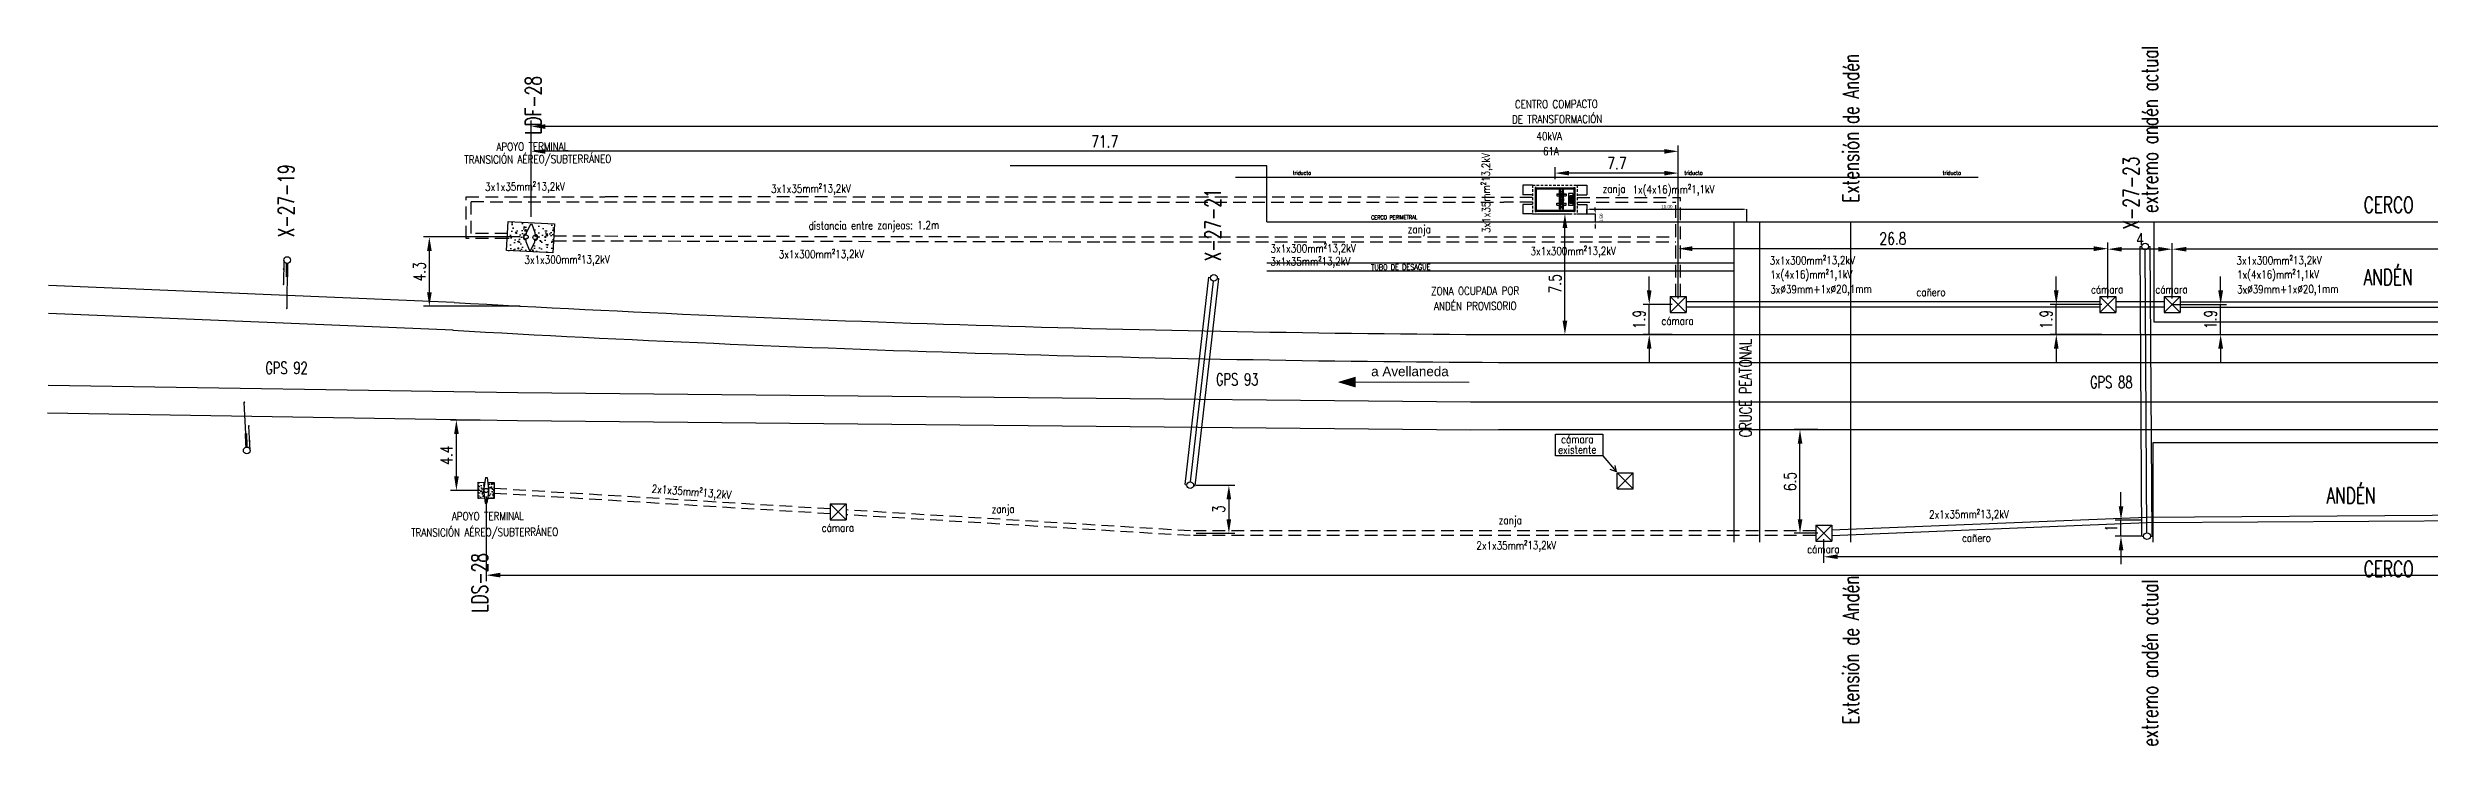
# Model space of a CAD drawing. Header units: millimetres. Extents: x 1190 to 1600, y 1511 to 1558.
# Drawn here: x 1190.2 to 1339.1, y 1511.4 to 1555 of the extents above; entities that cross this region are included whole.
import ezdxf

# ---------------------------------------------------------------- set-up
doc = ezdxf.new("R2010")
doc.units = ezdxf.units.MM
doc.linetypes.add('HIDDEN2', pattern=[4.7625, 3.175, -1.5875])
for name, color, linetype in [('LINEA02', 8, 'Continuous'), ('M_TEXT', 3, 'Continuous'), ('postes catenaria', 4, 'Continuous'), ('Textos catenaria', 7, 'Continuous'), ('vías', 8, 'Continuous')]:
    doc.layers.add(name, color=color, linetype=linetype)
doc.styles.add('ARIAL', font='arial.ttf', dxfattribs={"width": 0.8})
doc.styles.add('SANS', font='sanss___.ttf')
doc.styles.add('SIMPLEX', font='simplex.shx', dxfattribs={"width": 0.75})
doc.dimstyles.new('COTA-100', dxfattribs={"dimtxt": 0.2, "dimasz": 0.2, "dimexe": 0, "dimexo": 0, "dimgap": 0.05, "dimtad": 1, "dimzin": 0, "dimdsep": 46, "dimtxsty": 'SANS', "dimcen": 0.1, "dimclrd": 256, "dimclre": 256, "dimclrt": 256, "dimazin": 0, "dimtm": 1e-09, "dimtfac": 0.714286, "dimtmove": 2, "dimatfit": 2, "dimfxl": 0, "dimtolj": 1, "dimtzin": 0, "dimarcsym": 0})
doc.dimstyles.new('DIM2-5-1', dxfattribs={"dimscale": 0.25, "dimtxt": 3, "dimasz": 3.5, "dimexe": 1.5, "dimexo": 1.5, "dimgap": 1, "dimtad": 1, "dimdec": 1, "dimdsep": 46, "dimtxsty": 'SIMPLEX', "dimcen": 1.5, "dimclrd": 251, "dimclre": 251, "dimclrt": 7, "dimaunit": 1, "dimadec": 3, "dimazin": 0, "dimtfac": 1, "dimtdec": 1, "dimtmove": 0, "dimatfit": 3, "dimfxl": 1, "dimtolj": 1, "dimtzin": 0, "dimarcsym": 0})
pattern_1 = [(50, (-2624.04677, -773.78864), (0.45546167, -0.039847714), [0.047625, -0.523875]), (355, (-2624.04677, -773.78864), (-0.088107065, 0.47764161), [0.0381, -0.4191]), (100.451, (-2624.0088, -773.79196), (0.367356254, 0.43779172), [0.040475, -0.445225]), (46.1842, (-2624.04677, -773.66164), (0.6776976, -0.10510582), [0.0714375, -0.7858125]), (96.6356, (-2623.9903, -773.6704), (0.59351059, 0.61856389), [0.0607125, -0.6678375]), (351.184, (-2624.0468, -773.66164), (0.59351151, 0.6185628), [0.05715, -0.62865]), (21, (-2623.98327, -773.6934), (0.3790372, -0.255663796), [0.047625, -0.523875]), (326, (-2623.98327, -773.6934), (0.15450507, 0.460469915), [0.0381, -0.4191]), (71.4514, (-2623.9517, -773.7147), (0.53354123, 0.204807144), [0.040475, -0.445225]), (37.5, (-2624.04677, -773.78864), (0.007721508, 0.211387597), [0, -0.41402, 0, -0.42545, 0, -0.4206875]), (7.5, (-2624.04677, -773.78864), (0.167049156, 0.250451437), [0, -0.24257, 0, -0.404495, 0, -0.1603375]), (327.5, (-2624.18837, -773.78864), (0.338976488, -0.01432186), [0, -0.15875, 0, -0.4953, 0, -0.657225]), (317.5, (-2624.25187, -773.78864), (0.370322953, 0.063566228), [0, -0.206375, 0, -0.32893, 0, -0.466725])]

# ---------------------------------------------------------------- blocks, each defined once
blk = doc.blocks.new('Tipo Const básico gral')
at = {"layer": 'postes catenaria'}
for p, q in [((-0.21, 0), (-0.21, -1.5)), ((-0.07, -0.26), (0.07, -0.26)), ((-0.07, -0.31), (0.07, -0.31)), ((-0.07, -0.36), (0.07, -0.36)), ((-0.07, -0.41), (0.07, -0.41)), ((-0.07, -0.46), (0.07, -0.46)), ((-0.07, -0.51), (0.07, -0.51)), ((-0.07, -0.56), (0.07, -0.56)), ((-0.07, -0.61), (0.07, -0.61)), ((-0.07, -0.66), (0.07, -0.66)), ((-0.07, -0.71), (0.07, -0.71)), ((-0.07, -0.76), (0.07, -0.76)), ((-0.07, -0.81), (0.07, -0.81)), ((-0.07, -0.86), (0.07, -0.86)), ((-0.07, -0.91), (0.07, -0.91)), ((-0.07, -0.96), (0.07, -0.96)), ((-0.07, -1.01), (0.07, -1.01)), ((0, -0.26), (0, -3))]:
    blk.add_line(p, q, dxfattribs=at)
blk.add_circle((0, 0), 0.21, dxfattribs=at)
for centre, start, end in [((-0.21, -0.58), 217.0281, 37.0281), ((-0.21, -0.58), 37.0281, 217.0281), ((-0.21, -1.5), 37.0281, 217.0281), ((-0.21, -1.5), 217.0281, 37.0281), ((0, -3), 37.0281, 217.0281), ((0, -3), 217.0281, 37.0281)]:
    blk.add_arc(centre, 0.025, start, end, dxfattribs=at)
blk = doc.blocks.new('estructura terminal o retención para LDS')
h = blk.add_hatch()
h.set_pattern_fill('AR-CONC', color=8, scale=0.0025, style=0)
h.set_pattern_definition(pattern_1)
h.paths.add_polyline_path([(-0.5, -0.5), (-0.09, -0.5), (-0.14, -0.11, -0.352658), (-0.14, 0.11), (-0.09, 0.5), (-0.5, 0.5)])
h = blk.add_hatch()
h.set_pattern_fill('AR-CONC', color=8, scale=0.0025, style=0)
h.set_pattern_definition(pattern_1)
h.paths.add_polyline_path([(0.14, -0.11), (0.09, -0.5), (0.5, -0.5), (0.5, 0.5), (0.09, 0.5), (0.14, 0.11, -0.352658)])
at = {"color": 6}
for p, q in [((-0.05, 0.8), (-0.14, 0.11)), ((-0.05, 0.8), (0.05, 0.8)), ((0.05, 0.8), (0.14, 0.11)), ((-0.14, -0.11), (-0.05, -0.8)), ((-0.05, -0.8), (0.05, -0.8)), ((0.14, -0.11), (0.05, -0.8))]:
    blk.add_line(p, q, dxfattribs=at)
for points in [[(-0.09, -0.5), (-0.5, -0.5), (-0.5, 0.5), (-0.09, 0.5)], [(0.09, 0.5), (0.5, 0.5), (0.5, -0.5), (0.09, -0.5)]]:
    blk.add_lwpolyline(points)
blk.add_circle((0, 0), 0.13, dxfattribs=at)
for start, end in [(141.1488, 218.8512), (321.1488, 38.8512)]:
    blk.add_arc((0, 0), 0.18, start, end, dxfattribs=at)
blk = doc.blocks.new('estructura tipo A con base')
h = blk.add_hatch()
h.set_pattern_fill('AR-CONC', color=8, scale=0.005, style=0)
h.set_pattern_definition([(50, (-2627.5983, -783.80706), (0.91092334, -0.07969543), [0.09525, -1.04775]), (355, (-2627.5983, -783.8071), (-0.17621413, 0.9552832), [0.0762, -0.8382]), (100.451, (-2627.5224, -783.8137), (0.7347125, 0.87558344), [0.08095, -0.89045]), (46.1842, (-2627.5983, -783.5531), (1.3553952, -0.21021164), [0.142875, -1.571625]), (96.6356, (-2627.4854, -783.5706), (1.1870212, 1.2371278), [0.121425, -1.335675]), (351.184, (-2627.5983, -783.553), (1.187023, 1.2371256), [0.1143, -1.2573]), (21, (-2627.4713, -783.61656), (0.7580744, -0.5113276), [0.09525, -1.04775]), (326, (-2627.4713, -783.6166), (0.30901014, 0.92093983), [0.0762, -0.8382]), (71.4514, (-2627.4081, -783.6592), (1.06708245, 0.4096143), [0.08095, -0.89045]), (37.5, (-2627.5983, -783.80706), (0.015443016, 0.422775194), [0, -0.82804, 0, -0.8509, 0, -0.841375]), (7.5, (-2627.5983, -783.80706), (0.33409831, 0.500902874), [0, -0.48514, 0, -0.80899, 0, -0.320675]), (327.5, (-2627.88152, -783.80706), (0.677952976, -0.02864372), [0, -0.3175, 0, -0.9906, 0, -1.31445]), (317.5, (-2628.0085, -783.80706), (0.74064591, 0.12713246), [0, -0.41275, 0, -0.65786, 0, -0.93345])])
h.paths.add_polyline_path([(-1.45, -0.9), (1.45, -0.9), (1.45, 0.9), (-1.45, 0.9)])
h.paths.add_polyline_path([(-0.28, 0.18), (-0.28, 0.25), (-0.05, 0.8), (0.05, 0.8), (0.28, 0.28), (0.28, 0.18, -1), (0.28, -0.18), (0.28, -0.28), (0.05, -0.8), (-0.05, -0.8), (-0.28, -0.28), (-0.28, -0.18, -1)], flags=16)
h.paths.add_polyline_path([(-0.15, 0, -1), (-0.41, 0, -1)], flags=0)
h.paths.add_polyline_path([(0, 0, -1), (0, 0, -1)], flags=0)
h.paths.add_polyline_path([(0.41, 0, -1), (0.15, 0, -1)], flags=0)
blk.add_lwpolyline([(1.45, -0.9), (-1.45, -0.9), (-1.45, 0.9), (1.45, 0.9)], close=True)
at = {"color": 6}
blk.add_lwpolyline([(-0.28, -0.28), (-0.05, -0.8), (0.05, -0.8), (0.28, -0.28), (0.28, -0.18, 1), (0.28, 0.18), (0.28, 0.28), (0.05, 0.8), (-0.05, 0.8), (-0.28, 0.25), (-0.28, 0.18, 1), (-0.28, -0.18)], format="xyb", close=True, dxfattribs=at)
for centre, radius in [((-0.28, 0), 0.13), ((0, 0), 0.0021), ((0.28, 0), 0.13)]:
    blk.add_circle(centre, radius, dxfattribs=at)
blk = doc.blocks.new('cámara LDF-LDS')
at = {"color": 6}
for p, q in [((-0.5, 0.5), (0.5, 0.5)), ((-0.5, 0.5), (-0.5, -0.5)), ((-0.5, 0.5), (0.5, -0.5)), ((0.5, 0.5), (-0.5, -0.5)), ((0.5, 0.5), (0.5, -0.5)), ((-0.5, -0.5), (0.5, -0.5))]:
    blk.add_line(p, q, dxfattribs=at)
blk = doc.blocks.new('*D8')
at = {"lineweight": -2, "transparency": 16777216}
for p, q in [((1286.41, 1544.61), (1286.93, 1544.61)), ((1286.41, 1544.11), (1286.93, 1544.11)), ((1286.93, 1544.81), (1286.93, 1545.01)), ((1286.93, 1544.61), (1286.93, 1544.11)), ((1286.93, 1543.91), (1286.93, 1543.71))]:
    blk.add_line(p, q, dxfattribs=at)
at = {"transparency": 16777216}
for points in [[(1286.9, 1544.81), (1286.97, 1544.81), (1286.93, 1544.61)], [(1286.9, 1543.91), (1286.97, 1543.91), (1286.93, 1544.11)]]:
    blk.add_solid(points, dxfattribs=at)
at = {"layer": 'Defpoints', "color": 0, "transparency": 16777216}
for p in [(1286.41, 1544.61), (1286.41, 1544.11), (1286.93, 1544.11)]:
    blk.add_point(p, dxfattribs=at)
at = {"transparency": 16777216, "insert": (1287.32, 1544.36), "char_height": 0.2, "attachment_point": 5, "rotation": 90, "style": 'SANS'}
blk.add_mtext('\\A1;0.50', dxfattribs=at)
blk = doc.blocks.new('*D9')
at = {"lineweight": -2, "transparency": 16777216}
for p, q in [((1286.41, 1544.61), (1286.41, 1544.9)), ((1286.61, 1544.9), (1296.21, 1544.9)), ((1296.41, 1544.11), (1296.41, 1544.9))]:
    blk.add_line(p, q, dxfattribs=at)
at = {"transparency": 16777216}
for points in [[(1286.61, 1544.94), (1286.61, 1544.87), (1286.41, 1544.9)], [(1296.21, 1544.94), (1296.21, 1544.87), (1296.41, 1544.9)]]:
    blk.add_solid(points, dxfattribs=at)
at = {"layer": 'Defpoints', "color": 0, "transparency": 16777216}
for p in [(1286.41, 1544.61), (1296.41, 1544.9), (1296.41, 1544.11)]:
    blk.add_point(p, dxfattribs=at)
at = {"transparency": 16777216, "insert": (1291.41, 1545.06), "char_height": 0.2, "attachment_point": 5, "style": 'SANS'}
blk.add_mtext('\\A1;10.00', dxfattribs=at)
blk = doc.blocks.new('*D18')
at = {"color": 251, "lineweight": -2, "transparency": 16777216}
for p, q in [((1292.12, 1539.33), (1292.12, 1542.82)), ((1318.09, 1542.44), (1293, 1542.44)), ((1318.97, 1539.33), (1318.97, 1542.82))]:
    blk.add_line(p, q, dxfattribs=at)
at = {"color": 251, "transparency": 16777216}
for points in [[(1293, 1542.59), (1293, 1542.29), (1292.12, 1542.44)], [(1318.09, 1542.59), (1318.09, 1542.29), (1318.97, 1542.44)]]:
    blk.add_solid(points, dxfattribs=at)
at = {"layer": 'Defpoints', "color": 0, "transparency": 16777216}
for p in [(1292.12, 1542.44), (1292.12, 1538.95), (1318.97, 1538.95)]:
    blk.add_point(p, dxfattribs=at)
at = {"color": 7, "transparency": 16777216, "insert": (1305.54, 1543.07), "char_height": 0.75, "attachment_point": 5, "style": 'SIMPLEX'}
blk.add_mtext('\\A1;26.8', dxfattribs=at)
blk = doc.blocks.new('*D19')
at = {"color": 251, "lineweight": -2, "transparency": 16777216}
for p, q in [((1318.97, 1539.33), (1318.97, 1542.78)), ((1322.12, 1542.41), (1319.84, 1542.41)), ((1322.99, 1539.33), (1322.99, 1542.78))]:
    blk.add_line(p, q, dxfattribs=at)
at = {"color": 251, "transparency": 16777216}
for points in [[(1319.84, 1542.55), (1319.84, 1542.26), (1318.97, 1542.41)], [(1322.12, 1542.55), (1322.12, 1542.26), (1322.99, 1542.41)]]:
    blk.add_solid(points, dxfattribs=at)
at = {"layer": 'Defpoints', "color": 0, "transparency": 16777216}
for p in [(1318.97, 1542.41), (1318.97, 1538.95), (1322.99, 1538.95)]:
    blk.add_point(p, dxfattribs=at)
at = {"color": 7, "transparency": 16777216, "insert": (1320.98, 1543.03), "char_height": 0.75, "attachment_point": 5, "style": 'SIMPLEX'}
blk.add_mtext('\\A1;4', dxfattribs=at)
blk = doc.blocks.new('*D20')
at = {"color": 251, "lineweight": -2, "transparency": 16777216}
for p, q in [((1322.99, 1539.33), (1322.99, 1542.78)), ((1358.12, 1542.41), (1323.87, 1542.41)), ((1358.99, 1539.33), (1358.99, 1542.78))]:
    blk.add_line(p, q, dxfattribs=at)
at = {"color": 251, "transparency": 16777216}
for points in [[(1323.87, 1542.55), (1323.87, 1542.26), (1322.99, 1542.41)], [(1358.12, 1542.55), (1358.12, 1542.26), (1358.99, 1542.41)]]:
    blk.add_solid(points, dxfattribs=at)
at = {"layer": 'Defpoints', "color": 0, "transparency": 16777216}
for p in [(1322.99, 1542.41), (1322.99, 1538.95), (1358.99, 1538.95)]:
    blk.add_point(p, dxfattribs=at)
at = {"color": 7, "transparency": 16777216, "insert": (1340.99, 1543.03), "char_height": 0.75, "attachment_point": 5, "style": 'SIMPLEX'}
blk.add_mtext('\\A1;36', dxfattribs=at)
blk = doc.blocks.new('*D28')
at = {"color": 251, "lineweight": -2, "transparency": 16777216}
for p, q in [((1220.44, 1544.43), (1220.44, 1548.89)), ((1291.25, 1548.52), (1221.31, 1548.52)), ((1292.12, 1539.83), (1292.12, 1548.89))]:
    blk.add_line(p, q, dxfattribs=at)
at = {"color": 251, "transparency": 16777216}
for points in [[(1221.31, 1548.66), (1221.31, 1548.37), (1220.44, 1548.52)], [(1291.25, 1548.66), (1291.25, 1548.37), (1292.12, 1548.52)]]:
    blk.add_solid(points, dxfattribs=at)
at = {"layer": 'Defpoints', "color": 0, "transparency": 16777216}
for p in [(1220.44, 1548.52), (1220.44, 1544.06), (1292.12, 1539.45)]:
    blk.add_point(p, dxfattribs=at)
at = {"color": 7, "transparency": 16777216, "insert": (1256.28, 1549.14), "char_height": 0.75, "attachment_point": 5, "style": 'SIMPLEX'}
blk.add_mtext('\\A1;71.7', dxfattribs=at)
blk = doc.blocks.new('*D29')
at = {"color": 251, "lineweight": -2, "transparency": 16777216}
for p, q in [((1220.44, 1544.43), (1220.44, 1550.44)), ((1568.27, 1550.07), (1221.31, 1550.07)), ((1569.14, 1541.65), (1569.14, 1550.44))]:
    blk.add_line(p, q, dxfattribs=at)
at = {"color": 251, "transparency": 16777216}
for points in [[(1221.31, 1550.21), (1221.31, 1549.92), (1220.44, 1550.07)], [(1568.27, 1550.21), (1568.27, 1549.92), (1569.14, 1550.07)]]:
    blk.add_solid(points, dxfattribs=at)
at = {"layer": 'Defpoints', "color": 0, "transparency": 16777216}
for p in [(1220.44, 1550.07), (1220.44, 1544.06), (1569.14, 1541.28)]:
    blk.add_point(p, dxfattribs=at)
at = {"color": 7, "transparency": 16777216, "insert": (1394.79, 1550.69), "char_height": 0.75, "attachment_point": 5, "style": 'SIMPLEX'}
blk.add_mtext('\\A1;348.7', dxfattribs=at)
blk = doc.blocks.new('*D36')
at = {"color": 251, "lineweight": -2, "transparency": 16777216}
for p, q in [((1569.14, 1527.66), (1569.14, 1521.68)), ((1217.62, 1526.97), (1217.62, 1521.68)), ((1218.5, 1522.05), (1568.27, 1522.05))]:
    blk.add_line(p, q, dxfattribs=at)
at = {"color": 251, "transparency": 16777216}
for points in [[(1218.5, 1522.2), (1218.5, 1521.91), (1217.62, 1522.05)], [(1568.27, 1522.2), (1568.27, 1521.91), (1569.14, 1522.05)]]:
    blk.add_solid(points, dxfattribs=at)
at = {"layer": 'Defpoints', "color": 0, "transparency": 16777216}
for p in [(1217.62, 1527.34), (1569.14, 1528.04), (1569.14, 1522.05)]:
    blk.add_point(p, dxfattribs=at)
at = {"color": 7, "transparency": 16777216, "insert": (1393.38, 1522.68), "char_height": 0.75, "attachment_point": 5, "style": 'SIMPLEX'}
blk.add_mtext('\\A1;351.5', dxfattribs=at)
blk = doc.blocks.new('*D43')
at = {"color": 251, "lineweight": -2, "transparency": 16777216}
for p, q in [((1290.31, 1539.83), (1290.31, 1540.7)), ((1291.74, 1538.95), (1289.93, 1538.95)), ((1290.31, 1537.08), (1290.31, 1538.95)), ((1291.74, 1537.08), (1289.93, 1537.08)), ((1290.31, 1536.2), (1290.31, 1535.33))]:
    blk.add_line(p, q, dxfattribs=at)
at = {"color": 251, "transparency": 16777216}
for points in [[(1290.16, 1539.83), (1290.45, 1539.83), (1290.31, 1538.95)], [(1290.16, 1536.2), (1290.45, 1536.2), (1290.31, 1537.08)]]:
    blk.add_solid(points, dxfattribs=at)
at = {"layer": 'Defpoints', "color": 0, "transparency": 16777216}
for p in [(1290.31, 1538.95), (1292.12, 1538.95), (1292.12, 1537.08)]:
    blk.add_point(p, dxfattribs=at)
at = {"color": 7, "transparency": 16777216, "insert": (1289.68, 1538.02), "char_height": 0.75, "attachment_point": 5, "rotation": 90, "style": 'SIMPLEX'}
blk.add_mtext('\\A1;1.9', dxfattribs=at)
blk = doc.blocks.new('*D44')
at = {"color": 251, "lineweight": -2, "transparency": 16777216}
for p, q in [((1315.75, 1539.83), (1315.75, 1540.7)), ((1318.59, 1538.95), (1315.37, 1538.95)), ((1315.75, 1537.08), (1315.75, 1538.95)), ((1318.59, 1537.08), (1315.37, 1537.08)), ((1315.75, 1536.2), (1315.75, 1535.33))]:
    blk.add_line(p, q, dxfattribs=at)
at = {"color": 251, "transparency": 16777216}
for points in [[(1315.6, 1539.83), (1315.89, 1539.83), (1315.75, 1538.95)], [(1315.6, 1536.2), (1315.89, 1536.2), (1315.75, 1537.08)]]:
    blk.add_solid(points, dxfattribs=at)
at = {"layer": 'Defpoints', "color": 0, "transparency": 16777216}
for p in [(1315.75, 1538.95), (1318.97, 1538.95), (1318.97, 1537.08)]:
    blk.add_point(p, dxfattribs=at)
at = {"color": 7, "transparency": 16777216, "insert": (1315.12, 1538.02), "char_height": 0.75, "attachment_point": 5, "rotation": 90, "style": 'SIMPLEX'}
blk.add_mtext('\\A1;1.9', dxfattribs=at)
blk = doc.blocks.new('*D45')
at = {"color": 251, "lineweight": -2, "transparency": 16777216}
for p, q in [((1326.02, 1539.83), (1326.02, 1540.7)), ((1322.99, 1538.95), (1326.39, 1538.95)), ((1326.02, 1537.08), (1326.02, 1538.95)), ((1322.99, 1537.08), (1326.39, 1537.08)), ((1326.02, 1536.2), (1326.02, 1535.33))]:
    blk.add_line(p, q, dxfattribs=at)
at = {"color": 251, "transparency": 16777216}
for points in [[(1325.87, 1539.83), (1326.17, 1539.83), (1326.02, 1538.95)], [(1325.87, 1536.2), (1326.17, 1536.2), (1326.02, 1537.08)]]:
    blk.add_solid(points, dxfattribs=at)
at = {"layer": 'Defpoints', "color": 0, "transparency": 16777216}
for p in [(1322.62, 1538.95), (1326.02, 1538.95), (1322.62, 1537.08)]:
    blk.add_point(p, dxfattribs=at)
at = {"color": 7, "transparency": 16777216, "insert": (1325.39, 1538.02), "char_height": 0.75, "attachment_point": 5, "rotation": 90, "style": 'SIMPLEX'}
blk.add_mtext('\\A1;1.9', dxfattribs=at)
blk = doc.blocks.new('*D53')
at = {"color": 251, "lineweight": -2, "transparency": 16777216}
for p, q in [((1283.01, 1544.61), (1285.42, 1544.61)), ((1285.04, 1537.95), (1285.04, 1543.73)), ((1283.01, 1537.08), (1285.42, 1537.08))]:
    blk.add_line(p, q, dxfattribs=at)
at = {"color": 251, "transparency": 16777216}
for points in [[(1284.89, 1543.73), (1285.19, 1543.73), (1285.04, 1544.61)], [(1284.89, 1537.95), (1285.19, 1537.95), (1285.04, 1537.08)]]:
    blk.add_solid(points, dxfattribs=at)
at = {"layer": 'Defpoints', "color": 0, "transparency": 16777216}
for p in [(1282.64, 1544.61), (1285.04, 1544.61), (1282.64, 1537.08)]:
    blk.add_point(p, dxfattribs=at)
at = {"color": 7, "transparency": 16777216, "insert": (1284.42, 1540.25), "char_height": 0.75, "attachment_point": 5, "rotation": 90, "style": 'SIMPLEX'}
blk.add_mtext('\\A1;7.5', dxfattribs=at)
blk = doc.blocks.new('*D54')
at = {"color": 251, "lineweight": -2, "transparency": 16777216}
for p, q in [((1284.42, 1546.78), (1284.42, 1547.53)), ((1291.25, 1547.16), (1285.3, 1547.16)), ((1292.12, 1539.83), (1292.12, 1547.53))]:
    blk.add_line(p, q, dxfattribs=at)
at = {"color": 251, "transparency": 16777216}
for points in [[(1285.3, 1547.3), (1285.3, 1547.01), (1284.42, 1547.16)], [(1291.25, 1547.3), (1291.25, 1547.01), (1292.12, 1547.16)]]:
    blk.add_solid(points, dxfattribs=at)
at = {"layer": 'Defpoints', "color": 0, "transparency": 16777216}
for p in [(1284.42, 1547.16), (1284.42, 1546.41), (1292.12, 1539.45)]:
    blk.add_point(p, dxfattribs=at)
at = {"color": 7, "transparency": 16777216, "insert": (1288.29, 1547.78), "char_height": 0.75, "attachment_point": 5, "style": 'SIMPLEX'}
blk.add_mtext('\\A1;7.7', dxfattribs=at)
blk = doc.blocks.new('*D55')
at = {"color": 251, "lineweight": -2, "transparency": 16777216}
for p, q in [((1262, 1527.67), (1264.41, 1527.67)), ((1264.04, 1526.79), (1264.04, 1525.54)), ((1262, 1524.67), (1264.41, 1524.67))]:
    blk.add_line(p, q, dxfattribs=at)
at = {"color": 251, "transparency": 16777216}
for points in [[(1263.89, 1526.79), (1264.18, 1526.79), (1264.04, 1527.67)], [(1263.89, 1525.54), (1264.18, 1525.54), (1264.04, 1524.67)]]:
    blk.add_solid(points, dxfattribs=at)
at = {"layer": 'Defpoints', "color": 0, "transparency": 16777216}
for p in [(1261.62, 1527.67), (1261.62, 1524.67), (1264.04, 1524.67)]:
    blk.add_point(p, dxfattribs=at)
at = {"color": 7, "transparency": 16777216, "insert": (1263.41, 1526.17), "char_height": 0.75, "attachment_point": 5, "rotation": 90, "style": 'SIMPLEX'}
blk.add_mtext('\\A1;3', dxfattribs=at)
blk = doc.blocks.new('*D56')
at = {"color": 251, "lineweight": -2, "transparency": 16777216}
for p, q in [((1319.79, 1526.36), (1319.79, 1527.24)), ((1321.03, 1525.49), (1319.42, 1525.49)), ((1321.04, 1524.49), (1319.42, 1524.49)), ((1319.79, 1524.49), (1319.79, 1525.49)), ((1319.79, 1523.61), (1319.79, 1522.74))]:
    blk.add_line(p, q, dxfattribs=at)
at = {"color": 251, "transparency": 16777216}
for points in [[(1319.65, 1526.36), (1319.94, 1526.36), (1319.79, 1525.49)], [(1319.65, 1523.61), (1319.94, 1523.61), (1319.79, 1524.49)]]:
    blk.add_solid(points, dxfattribs=at)
at = {"layer": 'Defpoints', "color": 0, "transparency": 16777216}
for p in [(1319.79, 1525.49), (1321.41, 1525.49), (1321.42, 1524.49)]:
    blk.add_point(p, dxfattribs=at)
at = {"color": 7, "transparency": 16777216, "insert": (1319.17, 1524.99), "char_height": 0.75, "attachment_point": 5, "rotation": 90, "style": 'SIMPLEX'}
blk.add_mtext('\\A1;1', dxfattribs=at)
blk = doc.blocks.new('*D60')
at = {"color": 251, "lineweight": -2, "transparency": 16777216}
for p, q in [((1217.25, 1531.74), (1215.39, 1531.74)), ((1215.76, 1528.22), (1215.76, 1530.87)), ((1217.25, 1527.34), (1215.39, 1527.34))]:
    blk.add_line(p, q, dxfattribs=at)
at = {"color": 251, "transparency": 16777216}
for points in [[(1215.62, 1530.87), (1215.91, 1530.87), (1215.76, 1531.74)], [(1215.62, 1528.22), (1215.91, 1528.22), (1215.76, 1527.34)]]:
    blk.add_solid(points, dxfattribs=at)
at = {"layer": 'Defpoints', "color": 0, "transparency": 16777216}
for p in [(1215.76, 1531.74), (1217.62, 1531.74), (1217.62, 1527.34)]:
    blk.add_point(p, dxfattribs=at)
at = {"color": 7, "transparency": 16777216, "insert": (1215.14, 1529.54), "char_height": 0.75, "attachment_point": 5, "rotation": 90, "style": 'SIMPLEX'}
blk.add_mtext('\\A1;4.4', dxfattribs=at)
blk = doc.blocks.new('*D61')
at = {"color": 251, "lineweight": -2, "transparency": 16777216}
for p, q in [((1219.74, 1543.17), (1213.7, 1543.17)), ((1214.07, 1542.3), (1214.07, 1539.71)), ((1219.74, 1538.84), (1213.7, 1538.84))]:
    blk.add_line(p, q, dxfattribs=at)
at = {"color": 251, "transparency": 16777216}
for points in [[(1213.93, 1542.3), (1214.22, 1542.3), (1214.07, 1543.17)], [(1213.93, 1539.71), (1214.22, 1539.71), (1214.07, 1538.84)]]:
    blk.add_solid(points, dxfattribs=at)
at = {"layer": 'Defpoints', "color": 0, "transparency": 16777216}
for p in [(1220.12, 1543.17), (1214.07, 1538.84), (1220.12, 1538.84)]:
    blk.add_point(p, dxfattribs=at)
at = {"color": 7, "transparency": 16777216, "insert": (1213.45, 1541), "char_height": 0.75, "attachment_point": 5, "rotation": 90, "style": 'SIMPLEX'}
blk.add_mtext('\\A1;4.3', dxfattribs=at)
blk = doc.blocks.new('*D62')
at = {"color": 251, "lineweight": -2, "transparency": 16777216}
for p, q in [((1300.84, 1531.14), (1299.36, 1531.14)), ((1299.73, 1525.54), (1299.73, 1530.26)), ((1300.84, 1524.67), (1299.36, 1524.67))]:
    blk.add_line(p, q, dxfattribs=at)
at = {"color": 251, "transparency": 16777216}
for points in [[(1299.59, 1530.26), (1299.88, 1530.26), (1299.73, 1531.14)], [(1299.59, 1525.54), (1299.88, 1525.54), (1299.73, 1524.67)]]:
    blk.add_solid(points, dxfattribs=at)
at = {"layer": 'Defpoints', "color": 0, "transparency": 16777216}
for p in [(1299.73, 1531.14), (1301.21, 1531.14), (1301.21, 1524.67)]:
    blk.add_point(p, dxfattribs=at)
at = {"color": 7, "transparency": 16777216, "insert": (1299.11, 1527.9), "char_height": 0.75, "attachment_point": 5, "rotation": 90, "style": 'SIMPLEX'}
blk.add_mtext('\\A1;6.5', dxfattribs=at)
blk = doc.blocks.new('*D63')
at = {"color": 251, "lineweight": -2, "transparency": 16777216}
for p, q in [((1400.04, 1528.89), (1400.04, 1522.83)), ((1301.21, 1524.29), (1301.21, 1522.83)), ((1399.17, 1523.2), (1302.09, 1523.2))]:
    blk.add_line(p, q, dxfattribs=at)
at = {"color": 251, "transparency": 16777216}
for points in [[(1302.09, 1523.35), (1302.09, 1523.06), (1301.21, 1523.2)], [(1399.17, 1523.35), (1399.17, 1523.06), (1400.04, 1523.2)]]:
    blk.add_solid(points, dxfattribs=at)
at = {"layer": 'Defpoints', "color": 0, "transparency": 16777216}
for p in [(1400.04, 1529.26), (1301.21, 1524.67), (1301.21, 1523.2)]:
    blk.add_point(p, dxfattribs=at)
at = {"color": 7, "transparency": 16777216, "insert": (1350.63, 1523.83), "char_height": 0.75, "attachment_point": 5, "style": 'SIMPLEX'}
blk.add_mtext('\\A1;98.8', dxfattribs=at)

msp = doc.modelspace()

# ---------------------------------------------------------------- linework, layer by layer
at = {"color": 5, "linetype": 'HIDDEN2', "ltscale": 0.25}
for p, q in [((1216.38, 1543.081), (1216.38, 1545.676)), ((1216.38, 1545.676), (1225.047, 1545.676)), ((1216.68, 1543.381), (1216.68, 1545.376)), ((1216.68, 1545.376), (1281.228, 1545.341)), ((1283.012, 1545.641), (1225.047, 1545.676)), ((1283.012, 1545.341), (1281.228, 1545.341)), ((1285.812, 1545.641), (1292.27, 1545.641)), ((1285.812, 1545.341), (1291.97, 1545.341)), ((1291.97, 1543.173), (1291.97, 1545.341)), ((1292.27, 1539.453), (1292.27, 1545.641)), ((1218.949, 1543.081), (1216.38, 1543.081)), ((1218.949, 1543.381), (1216.68, 1543.381)), ((1221.845, 1543.233), (1224.747, 1543.233)), ((1221.845, 1542.933), (1256.203, 1542.873)), ((1225.047, 1543.233), (1256.203, 1543.173)), ((1256.203, 1543.173), (1280.928, 1543.173)), ((1256.203, 1542.873), (1291.97, 1542.873)), ((1281.228, 1543.173), (1291.97, 1543.173)), ((1291.97, 1539.453), (1291.97, 1542.873)), ((1239.122, 1526.186), (1218.123, 1527.461)), ((1239.122, 1525.885), (1218.118, 1527.161)), ((1261.633, 1524.818), (1240.122, 1526.125)), ((1261.615, 1524.519), (1240.122, 1525.824)), ((1300.711, 1524.819), (1261.624, 1524.819)), ((1300.711, 1524.519), (1261.624, 1524.519))]:
    msp.add_line(p, q, dxfattribs=at)
at = {"color": 3}
for p, q in [((1282.412, 1546.408), (1282.412, 1545.808)), ((1283.012, 1546.408), (1282.412, 1546.408)), ((1283.012, 1545.808), (1282.412, 1545.808)), ((1282.412, 1545.208), (1282.412, 1544.608)), ((1283.012, 1545.208), (1282.412, 1545.208)), ((1285.812, 1546.408), (1286.412, 1546.408)), ((1285.812, 1545.808), (1286.412, 1545.808)), ((1285.812, 1545.208), (1286.412, 1545.208)), ((1286.412, 1546.408), (1286.412, 1545.808)), ((1286.412, 1545.208), (1286.412, 1544.608)), ((1283.012, 1544.608), (1282.412, 1544.608)), ((1285.812, 1544.608), (1286.412, 1544.608))]:
    msp.add_line(p, q, dxfattribs=at)
at = {"color": 3, "linetype": 'HIDDEN2', "ltscale": 0.05}
for p, q in [((1283.012, 1546.408), (1285.812, 1546.408)), ((1283.012, 1546.408), (1283.012, 1544.608)), ((1285.812, 1546.408), (1285.812, 1544.608)), ((1283.012, 1544.608), (1285.812, 1544.608))]:
    msp.add_line(p, q, dxfattribs=at)
at = {"color": 11}
for p, q in [((1283.237, 1546.263), (1283.172, 1546.263)), ((1283.172, 1546.263), (1283.172, 1544.753)), ((1283.237, 1546.263), (1283.237, 1544.753)), ((1283.237, 1546.238), (1285.587, 1546.238)), ((1283.237, 1546.173), (1285.587, 1546.173)), ((1284.527, 1545.858), (1284.677, 1545.858)), ((1284.527, 1545.858), (1284.527, 1545.733)), ((1284.527, 1545.85), (1284.677, 1545.85)), ((1284.527, 1545.741), (1284.709, 1545.741)), ((1284.527, 1545.733), (1284.709, 1545.733)), ((1284.527, 1545.283), (1284.709, 1545.283)), ((1284.527, 1545.158), (1284.527, 1545.283)), ((1284.527, 1545.275), (1284.709, 1545.275)), ((1284.527, 1545.166), (1284.677, 1545.166)), ((1284.527, 1545.158), (1284.677, 1545.158)), ((1284.709, 1544.908), (1284.709, 1546.108)), ((1284.709, 1546.108), (1284.764, 1546.108)), ((1284.764, 1544.908), (1284.764, 1546.108)), ((1284.764, 1545.923), (1284.889, 1545.923)), ((1284.764, 1545.093), (1284.889, 1545.093)), ((1284.889, 1544.908), (1284.889, 1546.108)), ((1284.944, 1546.108), (1284.889, 1546.108)), ((1284.944, 1544.908), (1284.944, 1546.108)), ((1284.944, 1545.741), (1285.127, 1545.741)), ((1284.944, 1545.733), (1285.127, 1545.733)), ((1284.944, 1545.283), (1285.127, 1545.283)), ((1284.944, 1545.275), (1285.127, 1545.275)), ((1284.976, 1545.85), (1285.127, 1545.85)), ((1284.976, 1545.166), (1285.127, 1545.166)), ((1284.977, 1545.858), (1285.127, 1545.858)), ((1284.977, 1545.158), (1285.127, 1545.158)), ((1285.127, 1545.858), (1285.127, 1545.733)), ((1285.127, 1545.158), (1285.127, 1545.283)), ((1285.262, 1545.886), (1285.262, 1545.13)), ((1285.537, 1545.886), (1285.262, 1545.886)), ((1285.537, 1545.13), (1285.262, 1545.13)), ((1285.537, 1545.886), (1285.537, 1545.13)), ((1285.587, 1546.263), (1285.587, 1544.753)), ((1285.587, 1546.263), (1285.652, 1546.263)), ((1285.652, 1546.263), (1285.652, 1544.753)), ((1283.172, 1544.753), (1283.237, 1544.753)), ((1283.237, 1544.843), (1285.587, 1544.843)), ((1283.237, 1544.778), (1285.587, 1544.778)), ((1284.709, 1544.908), (1284.764, 1544.908)), ((1284.944, 1544.908), (1284.889, 1544.908)), ((1285.587, 1544.753), (1285.652, 1544.753))]:
    msp.add_line(p, q, dxfattribs=at)
for p, q in [((1295.612, 1524.108), (1295.612, 1544.108)), ((1295.612, 1544.108), (1297.212, 1544.108)), ((1297.212, 1524.108), (1297.212, 1544.108)), ((1321.847, 1544.108), (1321.847, 1537.878)), ((1321.847, 1537.878), (1472.753, 1537.878)), ((1321.806, 1530.338), (1472.741, 1530.338)), ((1321.806, 1524.108), (1321.806, 1530.338)), ((1287.406, 1529.5), (1288.255, 1528.505)), ((1288.255, 1528.505), (1288.172, 1528.905)), ((1288.255, 1528.505), (1287.873, 1528.65)), ((1288.312, 1528.438), (1289.312, 1528.438)), ((1288.312, 1527.438), (1288.312, 1528.438)), ((1288.312, 1528.438), (1289.312, 1527.438)), ((1289.312, 1528.438), (1288.312, 1527.438)), ((1288.312, 1527.438), (1289.312, 1527.438)), ((1289.312, 1527.438), (1289.312, 1528.438))]:
    msp.add_line(p, q)
at = {"color": 1}
msp.add_line((1302.9, 1524.108), (1302.9, 1544.108), dxfattribs=at)
at = {"color": 4}
for p, q in [((1321.101, 1524.485), (1320.99, 1542.575)), ((1320.99, 1542.575), (1321.095, 1542.575)), ((1321.415, 1524.697), (1321.306, 1542.367)), ((1321.515, 1542.578), (1321.62, 1542.579)), ((1321.731, 1524.489), (1321.62, 1542.579)), ((1261.311, 1527.704), (1262.793, 1540.656)), ((1261.937, 1527.633), (1263.419, 1540.584)), ((1262.793, 1540.656), (1262.898, 1540.644)), ((1263.315, 1540.596), (1263.419, 1540.584)), ((1261.648, 1527.877), (1263.083, 1540.411)), ((1261.311, 1527.704), (1261.415, 1527.693)), ((1261.832, 1527.645), (1261.937, 1527.633)), ((1321.101, 1524.485), (1321.206, 1524.486)), ((1321.626, 1524.488), (1321.731, 1524.489))]:
    msp.add_line(p, q, dxfattribs=at)
at = {"color": 5}
msp.add_lwpolyline([(1285.487, 1545.733), (1285.337, 1545.733), (1285.337, 1545.283), (1285.487, 1545.283)], close=True, dxfattribs=at)
at = {"color": 8, "linetype": 'Continuous'}
for points in [[(1190.244, 1533.922), (1219.611, 1533.45), (1279.143, 1532.868), (1280.881, 1532.878)], [(1190.216, 1532.182), (1219.589, 1531.711), (1279.14, 1531.128), (1280.881, 1531.138)]]:
    msp.add_lwpolyline(points, dxfattribs=at)
msp.add_lwpolyline([(1284.443, 1530.863), (1287.406, 1530.863), (1287.406, 1529.5), (1284.443, 1529.5)], close=True)
at = {"color": 4}
for centre in [(1321.305, 1542.577), (1263.106, 1540.62), (1261.624, 1527.669), (1321.416, 1524.487)]:
    msp.add_circle(centre, 0.21, dxfattribs=at)
at = {"color": 11}
for centre, start, end in [((1284.827, 1545.858), 141.56679, 218.43321), ((1284.827, 1545.508), 141.56679, 218.43321), ((1284.827, 1545.158), 141.56679, 218.43321), ((1284.827, 1545.858), 65.37568, 114.62432), ((1284.827, 1545.858), 321.56679, 38.43321), ((1284.827, 1545.508), 321.56679, 38.43321), ((1284.827, 1545.158), 321.56679, 38.43321), ((1284.827, 1545.158), 245.37568, 294.62432)]:
    msp.add_arc(centre, 0.15, start, end, dxfattribs=at)
at = {"layer": 'LINEA02', "color": 11}
for p, q in [((1318.467, 1539.128), (1292.62, 1539.128)), ((1322.491, 1539.128), (1319.467, 1539.128)), ((1323.491, 1539.128), (1358.491, 1539.128)), ((1318.467, 1538.778), (1292.62, 1538.778)), ((1322.491, 1538.778), (1319.467, 1538.778)), ((1323.491, 1538.778), (1358.491, 1538.778)), ((1376.367, 1526.014), (1321.409, 1525.662)), ((1321.403, 1525.662), (1301.71, 1524.864)), ((1321.417, 1525.312), (1301.724, 1524.514)), ((1376.369, 1525.664), (1321.411, 1525.312))]:
    msp.add_line(p, q, dxfattribs=at)
at = {"layer": 'M_TEXT', "color": 7, "const_width": 0.0675}
msp.add_lwpolyline([(1271.961, 1534.108), (1279.069, 1534.108)], dxfattribs=at)
at = {"layer": 'M_TEXT', "color": 7}
msp.add_solid([(1271.961, 1533.771), (1271.961, 1534.446), (1270.836, 1534.108)], dxfattribs=at)
at = {"layer": 'vías'}
for p, q in [((1266.412, 1547.608), (1250.378, 1547.608)), ((1264.45, 1546.908), (1310.867, 1546.908)), ((1266.412, 1544.108), (1266.412, 1547.608)), ((1266.412, 1544.108), (1389.141, 1544.108)), ((1266.412, 1541.558), (1295.612, 1541.558)), ((1266.412, 1541.058), (1295.612, 1541.058)), ((1215.628, 1539.08), (1190.264, 1540.133)), ((1215.556, 1537.341), (1190.264, 1538.391)), ((1280.881, 1537.078), (1600.369, 1537.078)), ((1280.881, 1535.338), (1600.369, 1535.338)), ((1280.881, 1532.878), (1600.369, 1532.878)), ((1280.881, 1531.138), (1600.369, 1531.138))]:
    msp.add_line(p, q, dxfattribs=at)
for radius, end in [(1282.597, 269.701258), (1284.337, 269.701663)]:
    msp.add_arc((1287.568, 2819.658), radius, 266.784637, end, dxfattribs=at)

# ---------------------------------------------------------------- block references
for name, p, rotation in [('estructura tipo A con base', (1220.397, 1543.157), 357.0649456160313), ('Tipo Const básico gral', (1205.184, 1541.73), 359.5301444294374), ('Tipo Const básico gral', (1202.659, 1529.842), 182.9232197587177), ('estructura terminal o retención para LDS', (1217.621, 1527.342), 359.0805900137)]:
    msp.add_blockref(name, p, dxfattribs=dict(rotation=rotation))
for p in [(1292.12, 1538.953), (1318.967, 1538.953), (1322.991, 1538.953), (1239.622, 1526.005), (1301.211, 1524.669)]:
    msp.add_blockref('cámara LDF-LDS', p)

# ---------------------------------------------------------------- texts
at = {"layer": 'M_TEXT', "color": 7, "style": 'ARIAL'}
msp.add_text('a Avellaneda', height=0.6, dxfattribs=at).set_placement((1272.933, 1534.477))
at = {"layer": 'Textos catenaria', "color": 1, "style": 'SIMPLEX', "width": 0.7}
for p in [(1303.407, 1545.304), (1303.407, 1512.725)]:
    msp.add_text('Extensión de Andén', height=1, rotation=90, dxfattribs=at).set_placement(p)
at = {"layer": 'Textos catenaria', "color": 3, "style": 'SIMPLEX', "width": 0.7}
for p in [(1322.103, 1544.672), (1322.103, 1511.336)]:
    msp.add_text('extremo andén actual', height=1, rotation=90, dxfattribs=at).set_placement(p)
at = {"layer": 'Textos catenaria', "style": 'SIMPLEX'}
for s, height, rotation, width, p in [('LDF-28', 1, 90, 0.7, (1221.068, 1549.559)), ('CENTRO COMPACTO', 0.5, 0.31934, 0.8, (1281.916, 1551.204)), ('DE TRANSFORMACIÓN', 0.5, 0.31934, 0.8, (1281.735, 1550.26)), ('40kVA', 0.5, 0.31934, 0.8, (1283.262, 1549.214)), ('TRANSICIÓN AÉREO/SUBTERRÁNEO', 0.5, 0.31934, 0.8, (1216.256, 1547.75)), ('APOYO TERMINAL', 0.5, 0.31934, 0.8, (1218.265, 1548.554)), ('3x1x35mm²13,2kV', 0.5, 90.31934, 0.8, (1280.371, 1543.421)), ('61A', 0.5, 0.31934, 0.8, (1283.67, 1548.271)), ('X-27-23', 1, 90, 0.7, (1320.923, 1543.625)), ('X-27-19', 1, 90, 0.7, (1205.62, 1543.145)), ('3x1x35mm²13,2kV', 0.5, 0.31934, 0.8, (1217.555, 1546.053)), ('triducto', 0.25, 0.31934, 0.8, (1268.031, 1547.044)), ('triducto', 0.25, 0.31934, 0.8, (1292.504, 1547.044)), ('triducto', 0.25, 0.31934, 0.8, (1308.648, 1547.044)), ('3x1x35mm²13,2kV', 0.5, 0.31934, 0.8, (1235.428, 1545.927)), ('X-27-21', 1, 90, 0.7, (1263.535, 1541.645)), ('zanja', 0.5, 0.31934, 0.8, (1287.394, 1545.925)), ('1x(4x16)mm²1,1kV', 0.5, 0.31934, 0.8, (1289.264, 1545.877)), ('distancia entre zanjeos: 1.2m', 0.5, 0.31934, 0.8, (1237.776, 1543.625)), ('CERCO PERIMETRAL', 0.25, 0.31934, 0.8, (1272.929, 1544.263)), ('zanja', 0.5, 0.31934, 0.8, (1275.223, 1543.403)), ('3x1x300mm²13,2kV', 0.5, 0.31934, 0.8, (1220.018, 1541.496)), ('3x1x300mm²13,2kV', 0.5, 0.31934, 0.8, (1235.911, 1541.834)), ('3x1x300mm²13,2kV', 0.5, 0.31934, 0.8, (1266.641, 1542.194)), ('3x1x300mm²13,2kV', 0.5, 0.31934, 0.8, (1282.894, 1542.028)), ('3x1x35mm²13,2kV', 0.5, 0.31934, 0.8, (1266.641, 1541.381)), ('TUBO DE DESAGÜE', 0.35, 0.31934, 0.8, (1272.929, 1541.104)), ('3x1x300mm²13,2kV', 0.5, 0.31934, 0.8, (1297.841, 1541.444)), ('1x(4x16)mm²1,1kV', 0.5, 0.31934, 0.8, (1297.877, 1540.571)), ('3x1x300mm²13,2kV', 0.5, 0.31934, 0.8, (1327.009, 1541.444)), ('1x(4x16)mm²1,1kV', 0.5, 0.31934, 0.8, (1327.045, 1540.571)), ('ZONA OCUPADA POR', 0.5, 0.31934, 0.8, (1276.678, 1539.538)), ('ANDÉN PROVISORIO', 0.5, 0.31934, 0.8, (1276.86, 1538.591)), ('3xØ39mm+1xØ20,1mm', 0.5, 0.31934, 0.8, (1297.877, 1539.647)), ('cañero', 0.5, 0.31934, 0.8, (1307.011, 1539.473)), ('cámara', 0.5, 0.31934, 0.8, (1317.916, 1539.641)), ('cámara', 0.5, 0.31934, 0.8, (1321.94, 1539.641)), ('3xØ39mm+1xØ20,1mm', 0.5, 0.31934, 0.8, (1327.045, 1539.647)), ('cámara', 0.5, 0.31934, 0.8, (1291.069, 1537.676)), ('CRUCE PEATONAL', 0.75, 90, 0.7, (1296.708, 1530.661)), ('existente', 0.5, 0.31934, 0.8, (1284.619, 1529.634)), ('cámara', 0.5, 0.31934, 0.8, (1284.806, 1530.288)), ('2x1x35mm²13,2kV', 0.5, 355.43025, 0.8, (1227.95, 1527.209)), ('APOYO TERMINAL', 0.5, 0.31934, 0.8, (1215.483, 1525.475)), ('zanja', 0.5, 0.31934, 0.8, (1249.211, 1525.931)), ('zanja', 0.5, 0.31934, 0.8, (1280.909, 1525.236)), ('2x1x35mm²13,2kV', 0.5, 0.31934, 0.8, (1307.801, 1525.591)), ('TRANSICIÓN AÉREO/SUBTERRÁNEO', 0.5, 0.31934, 0.8, (1212.938, 1524.457)), ('cámara', 0.5, 0.31934, 0.8, (1238.595, 1524.758)), ('2x1x35mm²13,2kV', 0.5, 0.31934, 0.8, (1279.507, 1523.647)), ('cañero', 0.5, 0.31934, 0.8, (1309.851, 1524.124)), ('LDS-28', 1, 90, 0.7, (1217.718, 1519.711)), ('cámara', 0.5, 0.31934, 0.8, (1300.183, 1523.421))]:
    msp.add_text(s, height=height, rotation=rotation, dxfattribs=dict(at, width=width)).set_placement(p)
at = {"layer": 'Textos catenaria', "color": 11, "style": 'SIMPLEX', "width": 0.7}
for s, p in [('TRAFO SECO', (1284.877, 1545.178)), ('TAB-BT', (1285.453, 1545.313))]:
    msp.add_text(s, height=0.1, rotation=90, dxfattribs=at).set_placement(p)
at = {"layer": 'Textos catenaria', "style": 'SIMPLEX', "width": 0.7}
for s, height, p in [('CERCO', 1, (1334.964, 1544.682)), ('ANDÉN', 1, (1334.964, 1540.156)), ('GPS 92', 0.75, (1203.817, 1534.618)), ('GPS 93', 0.75, (1263.229, 1533.903)), ('GPS 88', 0.75, (1317.854, 1533.729)), ('ANDÉN', 1, (1332.644, 1526.519)), ('CERCO', 1, (1334.964, 1521.94))]:
    msp.add_text(s, height=height, dxfattribs=at).set_placement(p)

# ---------------------------------------------------------------- dimensions: what is measured, and where the dimension line sits
for base, p1, p2, picture, middle in [((1220.437, 1550.068), (1569.144, 1541.278), (1220.437, 1544.056), '*D29', (1394.791, 1550.068)), ((1220.437, 1548.518), (1292.122, 1539.453), (1220.437, 1544.056), '*D28', (1256.279, 1548.518)), ((1284.425, 1547.157), (1292.122, 1539.453), (1284.425, 1546.408), '*D54', (1288.29, 1547.157)), ((1292.122, 1542.441), (1318.967, 1538.953), (1292.122, 1538.953), '*D18', (1305.544, 1542.441)), ((1318.969, 1542.407), (1322.991, 1538.953), (1318.969, 1538.953), '*D19', (1320.98, 1542.407)), ((1322.993, 1542.407), (1358.991, 1538.953), (1322.993, 1538.953), '*D20', (1340.992, 1542.407)), ((1301.211, 1523.204), (1400.041, 1529.263), (1301.211, 1524.669), '*D63', (1350.626, 1523.204)), ((1569.144, 1522.051), (1217.621, 1527.342), (1569.144, 1528.038), '*D36', (1393.383, 1522.051))]:
    dim = msp.add_linear_dim(base=base, p1=p1, p2=p2, dimstyle='DIM2-5-1')
    dim.commit()
    dim.dimension.update_dxf_attribs({"geometry": picture, "text_midpoint": middle, "dimtype": 160})
dim = msp.add_linear_dim(base=(1296.412, 1544.903), p1=(1286.412, 1544.608), p2=(1296.412, 1544.108), dimstyle='COTA-100')
dim.commit()
dim.dimension.update_dxf_attribs({"geometry": '*D9', "text_midpoint": (1291.412, 1545.056)})
for base, p1, p2, picture, middle in [((1285.04, 1544.608), (1282.637, 1537.078), (1282.637, 1544.608), '*D53', (1285.04, 1540.254)), ((1290.307, 1538.953), (1292.12, 1537.078), (1292.12, 1538.953), '*D43', (1290.307, 1538.016)), ((1315.748, 1538.953), (1318.967, 1537.078), (1318.967, 1538.953), '*D44', (1315.748, 1538.016))]:
    dim = msp.add_linear_dim(base=base, p1=p1, p2=p2, angle=90, dimstyle='DIM2-5-1')
    dim.commit()
    dim.dimension.update_dxf_attribs({"geometry": picture, "text_midpoint": middle, "dimtype": 160})
for base, p1, p2, dimstyle, picture, middle in [((1286.932, 1544.108), (1286.412, 1544.608), (1286.412, 1544.108), 'COTA-100', '*D8', (1287.316, 1544.358)), ((1214.074, 1538.836), (1220.118, 1543.171), (1220.118, 1538.836), 'DIM2-5-1', '*D61', (1213.449, 1541.003)), ((1326.02, 1538.953), (1322.616, 1537.078), (1322.616, 1538.953), 'DIM2-5-1', '*D45', (1325.395, 1538.016)), ((1215.762, 1531.742), (1217.621, 1527.342), (1217.621, 1531.742), 'DIM2-5-1', '*D60', (1215.137, 1529.542)), ((1299.734, 1531.138), (1301.211, 1524.669), (1301.211, 1531.138), 'DIM2-5-1', '*D62', (1299.109, 1527.903)), ((1264.036, 1524.669), (1261.624, 1527.669), (1261.624, 1524.669), 'DIM2-5-1', '*D55', (1263.411, 1526.169)), ((1319.794, 1525.487), (1321.416, 1524.487), (1321.41, 1525.487), 'DIM2-5-1', '*D56', (1319.169, 1524.987))]:
    dim = msp.add_linear_dim(base=base, p1=p1, p2=p2, angle=90, dimstyle=dimstyle)
    dim.commit()
    dim.dimension.update_dxf_attribs({"geometry": picture, "text_midpoint": middle})

doc.saveas('drawing.dxf')
